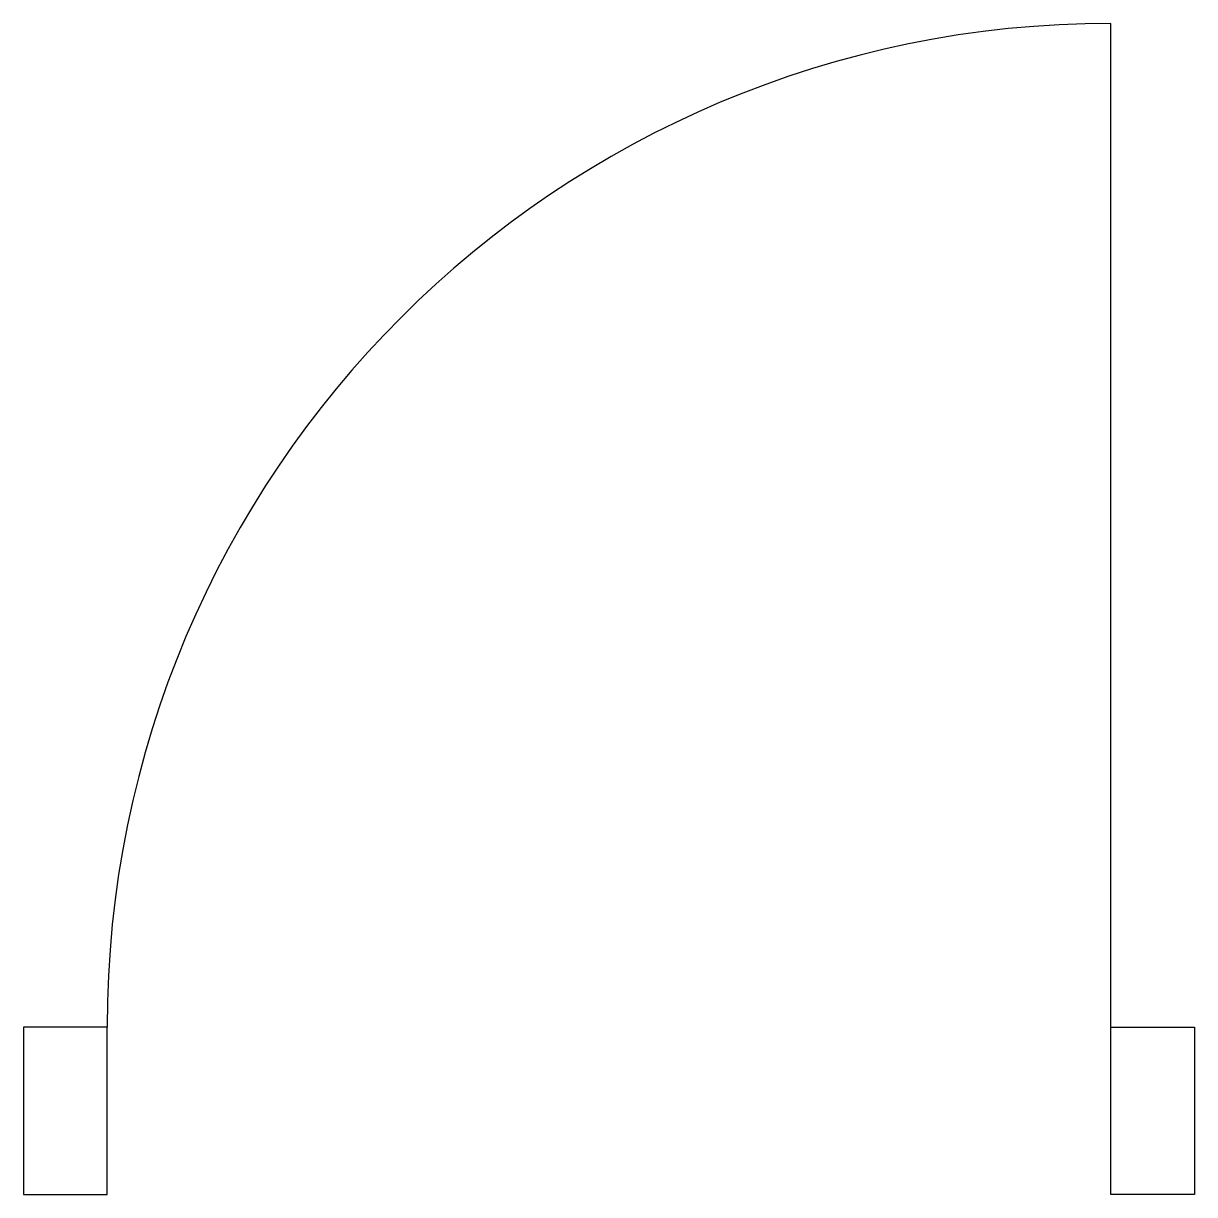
# Model space of a CAD drawing. Header units: millimetres. Extents: x -23945.8 to -23875.8, y 5130.6 to 5200.6.
import ezdxf

# ---------------------------------------------------------------- set-up
doc = ezdxf.new("R2010")
doc.units = ezdxf.units.MM

msp = doc.modelspace()

# ---------------------------------------------------------------- linework, layer by layer
for p, q in [((-23880.813, 5140.587), (-23880.813, 5200.587)), ((-23940.813, 5140.587), (-23945.813, 5140.587)), ((-23945.813, 5140.587), (-23945.813, 5130.587)), ((-23940.813, 5130.587), (-23940.813, 5140.587)), ((-23880.813, 5130.587), (-23880.813, 5140.587)), ((-23880.813, 5140.587), (-23875.813, 5140.587)), ((-23875.813, 5140.587), (-23875.813, 5130.587)), ((-23945.813, 5130.587), (-23940.813, 5130.587)), ((-23875.813, 5130.587), (-23880.813, 5130.587))]:
    msp.add_line(p, q)
msp.add_arc((-23880.813, 5140.587), 60, 90, 180)

doc.saveas('drawing.dxf')
